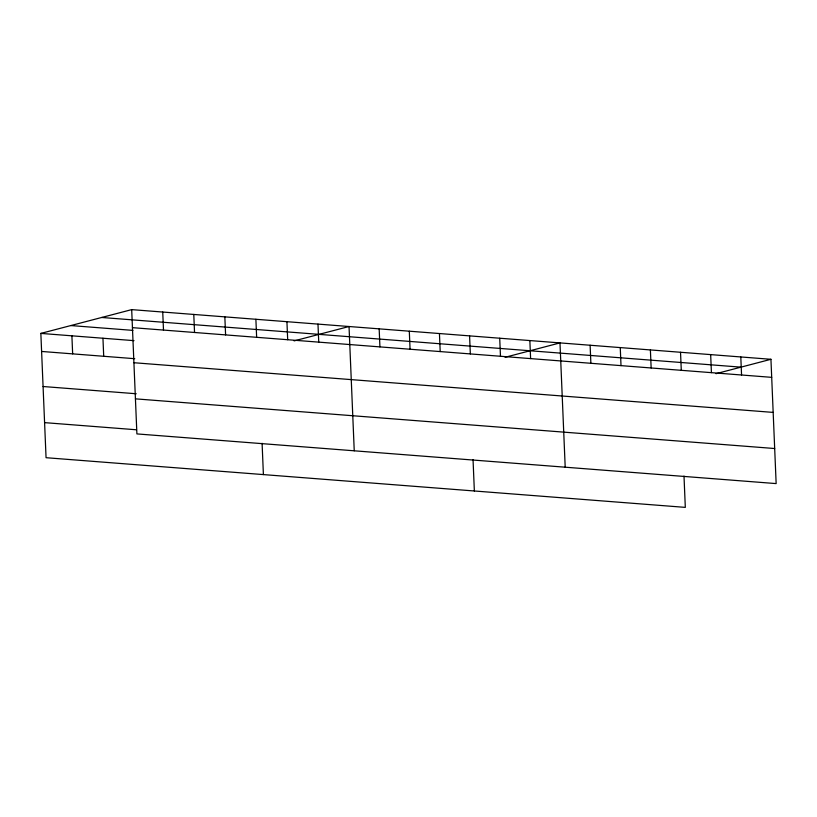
<?xml version="1.0" encoding="UTF-8"?>
<svg xmlns="http://www.w3.org/2000/svg" width="817" height="817" viewBox="0 0 817 817"><rect width="100%" height="100%" fill="white"/><g stroke="black" fill="none" stroke-linecap="round" stroke-linejoin="round"><path stroke-width="1.23" d="M684.003 476.076L685.31 507.377L46.058 457.704L40.85 333.407L131.69 309.623L770.942 359.296L776.15 483.593L136.899 433.909L131.69 309.623M294.11 340.893L349.033 326.514L354.241 450.8M505.069 357.295L559.982 342.905L565.201 467.191M716.019 373.686L770.942 359.296M101.706 317.476L740.968 367.15M132.446 327.658L771.697 377.342M70.824 325.564L132.926 330.385M40.85 333.407L133.998 340.648M41.606 351.453L134.754 358.694M133.917 362.728L773.168 412.401M43.076 386.512L136.225 393.753M135.428 398.849L774.679 448.523M44.588 422.634L136.5 429.783M740.805 356.958L741.56 374.993M710.667 354.619L711.423 372.654M680.53 352.27L681.286 370.315M650.393 349.931L651.149 367.977M620.256 347.593L621.012 365.628M590.119 345.244L590.875 363.289M529.855 340.566L530.611 358.602M499.718 338.228L500.474 356.263M469.581 335.879L470.337 353.924M473.043 459.675L474.36 490.986M439.444 333.54L440.2 351.576M409.307 331.202L410.063 349.237M379.17 328.853L379.925 346.898M317.987 324.104L318.742 342.139M286.93 321.684L287.686 339.729M262.094 443.284L263.401 474.585M255.884 319.273L256.64 337.309M224.838 316.863L225.594 334.899M193.782 314.443L194.538 332.488M162.736 312.033L163.492 330.078M102.952 338.238L103.708 356.273M71.896 335.828L72.652 353.863"/></g></svg>
